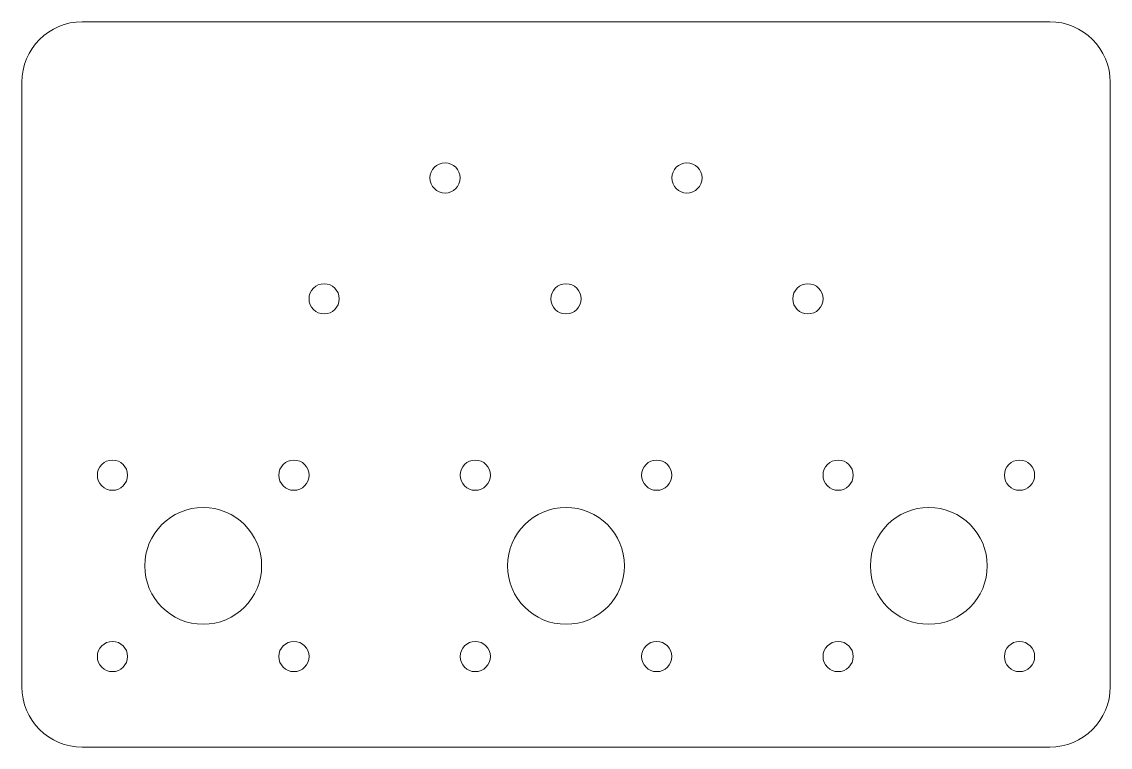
# Model space of a CAD drawing. Header units: millimetres. Extents: x 78.1 to 132.1, y -157.5 to -121.5.
import ezdxf

# ---------------------------------------------------------------- set-up
doc = ezdxf.new("R2010")
doc.units = ezdxf.units.MM
doc.header["$MEASUREMENT"] = 0
doc.layers.add('Layer 1', color=7, linetype='Continuous', lineweight=0)

# ---------------------------------------------------------------- blocks, each defined once
blk = doc.blocks.new('Block_0')
at = {"layer": 'Layer 1', "color": 1, "lineweight": 9}
for centre in [(99.128, -129.269), (111.128, -129.269)]:
    blk.add_circle(centre, 0.75, dxfattribs=at)

msp = doc.modelspace()

# ---------------------------------------------------------------- linework, layer by layer
at = {"layer": 'Layer 1', "color": 1, "lineweight": 9}
for centre, radius in [((93.128, -135.269), 0.75), ((105.127, -135.269), 0.75), ((117.128, -135.269), 0.75), ((82.627, -144.02), 0.75), ((91.628, -144.02), 0.75), ((100.627, -144.02), 0.75), ((109.628, -144.02), 0.75), ((118.628, -144.02), 0.75), ((127.628, -144.02), 0.75), ((87.128, -148.519), 2.9), ((105.128, -148.519), 2.9), ((123.128, -148.519), 2.9), ((82.627, -153.019), 0.75), ((91.628, -153.019), 0.75), ((100.627, -153.019), 0.75), ((109.628, -153.019), 0.75), ((118.628, -153.019), 0.75), ((127.628, -153.019), 0.75)]:
    msp.add_circle(centre, radius, dxfattribs=at)
at = {"layer": 'Layer 1', "color": 250, "lineweight": 9}
msp.add_open_spline([(129.128, -121.519), (129.128, -121.519), (81.128, -121.519), (81.128, -121.519), (79.471, -121.519), (78.128, -122.863), (78.128, -124.519), (78.128, -124.519), (78.128, -154.519), (78.128, -154.519), (78.128, -156.176), (79.471, -157.519), (81.128, -157.519), (81.128, -157.519), (129.128, -157.519), (129.128, -157.519), (130.785, -157.519), (132.128, -156.176), (132.128, -154.519), (132.128, -154.519), (132.128, -124.519), (132.128, -124.519), (132.128, -122.863), (130.785, -121.519), (129.128, -121.519)], degree=3, knots=[0, 0, 0, 0, 1, 1, 1, 2, 2, 2, 3, 3, 3, 4, 4, 4, 5, 5, 5, 6, 6, 6, 7, 7, 7, 8, 8, 8, 8], dxfattribs=at)

# ---------------------------------------------------------------- block references
at = {"layer": 'Layer 1'}
msp.add_blockref('Block_0', (0, 0), dxfattribs=at)

doc.saveas('drawing.dxf')
